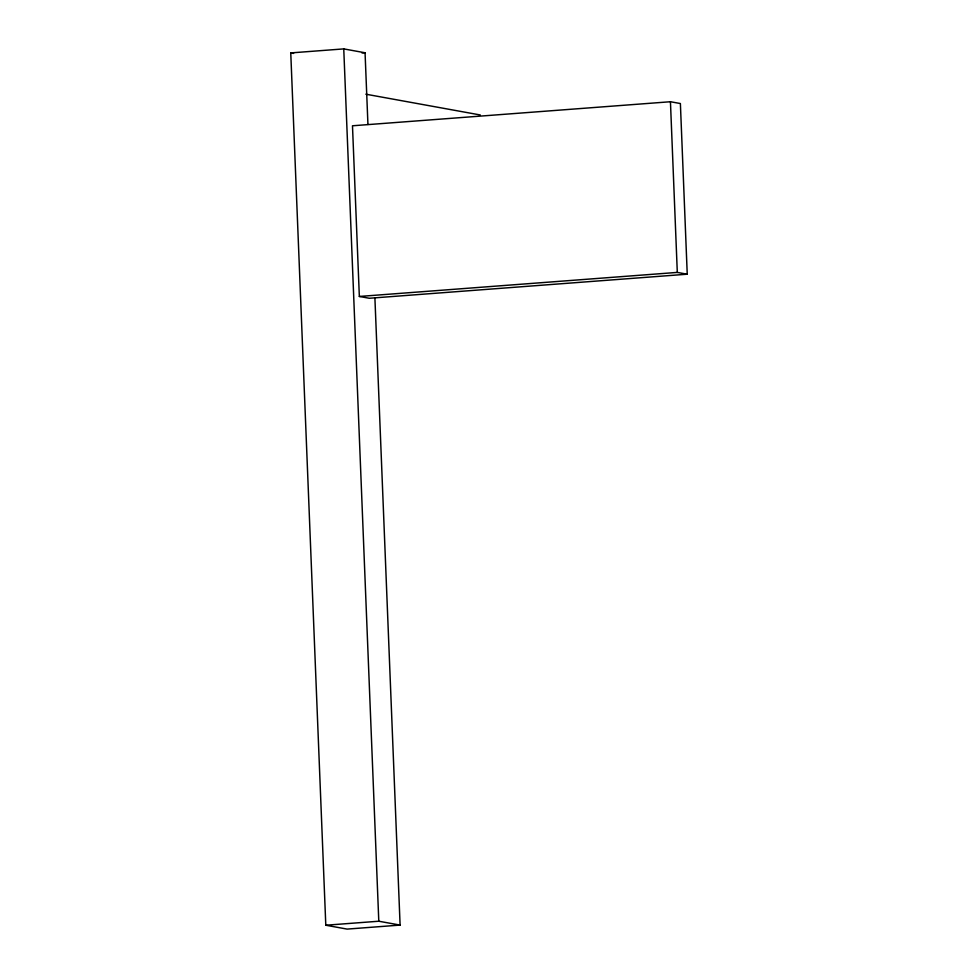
<?xml version="1.0" encoding="UTF-8"?>
<svg xmlns="http://www.w3.org/2000/svg" width="978" height="978" viewBox="0 0 978 978"><rect width="100%" height="100%" fill="white"/><g stroke="black" fill="none" stroke-linecap="round" stroke-linejoin="round"><path stroke-width="1.47" d="M374.916 298.302L400.1 925.09L347.104 929.1L325.796 925.225L290.759 52.91L343.755 48.9L365.063 52.775L367.936 124.45M362.031 52.995L365.063 52.775M670.443 101.736L352.483 125.783L359.342 296.456L369.281 298.266L687.241 274.207L680.382 103.534L670.443 101.736L677.302 272.41L687.241 274.207M359.342 296.456L677.302 272.41M325.796 925.225L378.792 921.227L400.1 925.09M290.759 52.91L293.596 53.423M365.833 94.194L480.296 114.976M343.755 48.9L378.792 921.227"/></g></svg>
